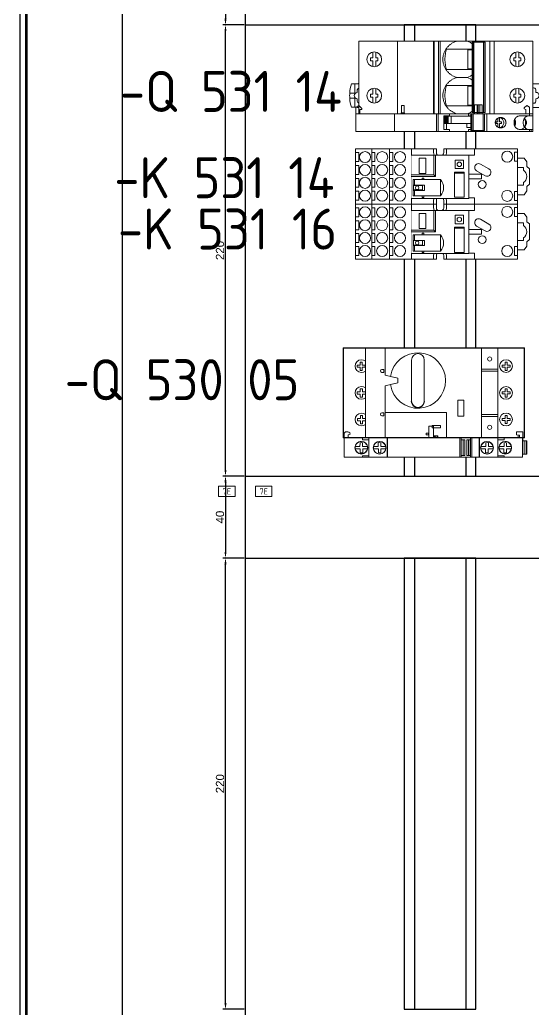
# Model space of a CAD drawing. Header units: millimetres. Extents: x 0 to 69574, y -5 to 41746.
# Drawn here: x 45240.5 to 45490.9, y 11179.4 to 11661.9 of the extents above; entities that cross this region are included whole.
import ezdxf
from ezdxf.enums import TextEntityAlignment as Align

# ---------------------------------------------------------------- set-up
doc = ezdxf.new("R2010")
doc.units = ezdxf.units.MM
doc.set_wipeout_variables(frame=1)
doc.layers.add('! NO PLOT !', color=7, linetype='Continuous', true_color=0xff75dd, plot=False)
for name, color, linetype, lineweight in [('000-PI-Oprema', 30, 'Continuous', 5), ('000-SI-Oprema', 30, 'Continuous', 5), ('SI-ORMAR-Oprema', 30, 'Continuous', 5)]:
    doc.layers.add(name, color=color, linetype=linetype, lineweight=lineweight)
for name, color, linetype in [('000-PI-ORMAR', 2, 'Continuous'), ('000-PI_TEXT', 7, 'Continuous'), ('002-PI-Kabelska kanalica', 150, 'Continuous'), ('004-PI-DIN Šina', 3, 'Continuous')]:
    doc.layers.add(name, color=color, linetype=linetype)
doc.layers.add('10-U1000R2V 4x120', color=220, linetype='Continuous', lineweight=20, true_color=0xff00bf)
doc.styles.add('PI0', font='isocpeur.ttf', dxfattribs={"width": 0.9})
doc.styles.get("Standard").update_dxf_attribs({"font": 'arial.ttf'})
doc.dimstyles.new('ISO-25', dxfattribs={"dimtxt": 4, "dimasz": 3, "dimexe": 1.25, "dimexo": 0.625, "dimtad": 1, "dimtxsty": 'Standard', "dimcen": 3, "dimadec": 0, "dimazin": 0, "dimtfac": 1, "dimtmove": 0, "dimatfit": 3, "dimfxl": 1, "dimarcsym": 0})

# ---------------------------------------------------------------- blocks, each defined once
blk = doc.blocks.new('8606.000_montažna')
at = {"layer": '000-PI-ORMAR'}
blk.add_line((50683.39, 38449.42), (50683.39, 36559.42), dxfattribs=at)
blk = doc.blocks.new('*U1086')
at = {"layer": '002-PI-Kabelska kanalica'}
for p, q in [((-20, -100), (-20, 470)), ((20, -100), (20, 470)), ((-20, -100), (20, -100))]:
    blk.add_line(p, q, dxfattribs=at)
blk = doc.blocks.new('*D1631')
at = {"layer": '! NO PLOT !', "color": 0, "lineweight": -2, "ltscale": 0.25, "transparency": 16777216}
for p, q in [((45349.86, 11699.4), (45339.57, 11699.4)), ((45340.82, 11696.4), (45340.82, 11662.4)), ((45349.86, 11659.4), (45339.57, 11659.4))]:
    blk.add_line(p, q, dxfattribs=at)
at = {"layer": '! NO PLOT !', "color": 0, "ltscale": 0.25, "transparency": 16777216}
for points in [[(45340.32, 11696.4), (45341.32, 11696.4), (45340.82, 11699.4)], [(45340.32, 11662.4), (45341.32, 11662.4), (45340.82, 11659.4)]]:
    blk.add_solid(points, dxfattribs=at)
at = {"layer": 'Defpoints', "color": 0, "ltscale": 0.25, "transparency": 16777216}
for p in [(45350.48, 11699.4), (45340.82, 11659.4), (45350.48, 11659.4)]:
    blk.add_point(p, dxfattribs=at)
at = {"layer": '! NO PLOT !', "color": 0, "ltscale": 0.25, "transparency": 16777216, "insert": (45338.15, 11679.4), "char_height": 4, "attachment_point": 5, "rotation": 90}
blk.add_mtext('40', dxfattribs=at)
blk = doc.blocks.new('*U581')
at = {"layer": '004-PI-DIN Šina'}
blk.add_lwpolyline([(220, -17.5), (220, 17.5), (0, 17.5), (0, -17.5)], close=True, dxfattribs=at)
for points in [[(0, 12.5), (220, 12.5)], [(0, -12.5), (220, -12.5)]]:
    blk.add_lwpolyline(points, dxfattribs=at)
blk = doc.blocks.new('*D1627')
at = {"layer": '! NO PLOT !', "color": 0, "lineweight": -2, "ltscale": 0.25, "transparency": 16777216}
for p, q in [((45349.86, 11659.4), (45339.57, 11659.4)), ((45340.82, 11442.4), (45340.82, 11656.4)), ((45349.86, 11439.4), (45339.57, 11439.4))]:
    blk.add_line(p, q, dxfattribs=at)
at = {"layer": '! NO PLOT !', "color": 0, "ltscale": 0.25, "transparency": 16777216}
for points in [[(45340.32, 11656.4), (45341.32, 11656.4), (45340.82, 11659.4)], [(45340.32, 11442.4), (45341.32, 11442.4), (45340.82, 11439.4)]]:
    blk.add_solid(points, dxfattribs=at)
at = {"layer": 'Defpoints', "color": 0, "ltscale": 0.25, "transparency": 16777216}
for p in [(45340.82, 11659.4), (45350.48, 11659.4), (45350.48, 11439.4)]:
    blk.add_point(p, dxfattribs=at)
at = {"layer": '! NO PLOT !', "color": 0, "ltscale": 0.25, "transparency": 16777216, "insert": (45338.15, 11549.4), "char_height": 4, "attachment_point": 5, "rotation": 90}
blk.add_mtext('220', dxfattribs=at)
blk = doc.blocks.new('*D1632')
at = {"layer": '! NO PLOT !', "color": 0, "lineweight": -2, "ltscale": 0.25, "transparency": 16777216}
for p, q in [((45349.86, 11439.4), (45339.57, 11439.4)), ((45340.82, 11436.4), (45340.82, 11402.4)), ((45349.86, 11399.4), (45339.57, 11399.4))]:
    blk.add_line(p, q, dxfattribs=at)
at = {"layer": '! NO PLOT !', "color": 0, "ltscale": 0.25, "transparency": 16777216}
for points in [[(45340.32, 11436.4), (45341.32, 11436.4), (45340.82, 11439.4)], [(45340.32, 11402.4), (45341.32, 11402.4), (45340.82, 11399.4)]]:
    blk.add_solid(points, dxfattribs=at)
at = {"layer": 'Defpoints', "color": 0, "ltscale": 0.25, "transparency": 16777216}
for p in [(45350.48, 11439.4), (45340.82, 11399.4), (45350.48, 11399.4)]:
    blk.add_point(p, dxfattribs=at)
at = {"layer": '! NO PLOT !', "color": 0, "ltscale": 0.25, "transparency": 16777216, "insert": (45338.15, 11419.4), "char_height": 4, "attachment_point": 5, "rotation": 90}
blk.add_mtext('40', dxfattribs=at)
blk = doc.blocks.new('*D1630')
at = {"layer": '! NO PLOT !', "color": 0, "lineweight": -2, "ltscale": 0.25, "transparency": 16777216}
for p, q in [((45349.86, 11399.4), (45339.57, 11399.4)), ((45340.82, 11182.4), (45340.82, 11396.4)), ((45349.86, 11179.4), (45339.57, 11179.4))]:
    blk.add_line(p, q, dxfattribs=at)
at = {"layer": '! NO PLOT !', "color": 0, "ltscale": 0.25, "transparency": 16777216}
for points in [[(45340.32, 11396.4), (45341.32, 11396.4), (45340.82, 11399.4)], [(45340.32, 11182.4), (45341.32, 11182.4), (45340.82, 11179.4)]]:
    blk.add_solid(points, dxfattribs=at)
at = {"layer": 'Defpoints', "color": 0, "ltscale": 0.25, "transparency": 16777216}
for p in [(45340.82, 11399.4), (45350.48, 11399.4), (45350.48, 11179.4)]:
    blk.add_point(p, dxfattribs=at)
at = {"layer": '! NO PLOT !', "color": 0, "ltscale": 0.25, "transparency": 16777216, "insert": (45338.15, 11289.4), "char_height": 4, "attachment_point": 5, "rotation": 90}
blk.add_mtext('220', dxfattribs=at)
blk = doc.blocks.new('*U1095')
at = {"layer": '002-PI-Kabelska kanalica'}
for p, q in [((-20, -100), (-20, 1510)), ((40, -100), (40, 1510))]:
    blk.add_line(p, q, dxfattribs=at)
blk = doc.blocks.new('RXM4AB2BD')
at = {"layer": '000-PI-Oprema'}
blk.add_line((46551.77, 45840.71), (46572.85, 45840.71), dxfattribs=at)
blk.add_wipeout([(46551.77, 45840.71), (46572.85, 45840.71), (46572.85, 45812.77), (46551.77, 45812.77)]).dxf.layer = '000-PI-Oprema'
for p, q in [((46551.77, 45840.71), (46551.77, 45812.77)), ((46553.04, 45826.5), (46553.04, 45839.79)), ((46560.91, 45839.79), (46553.04, 45839.79)), ((46555.7, 45839.19), (46553.04, 45839.19)), ((46555.7, 45839.7), (46555.7, 45834.36)), ((46558.24, 45839.7), (46555.7, 45839.7)), ((46555.87, 45835.38), (46555.87, 45839.7)), ((46558.08, 45835.38), (46558.08, 45839.7)), ((46558.24, 45834.36), (46558.24, 45839.7)), ((46560.91, 45839.19), (46558.24, 45839.19)), ((46560.91, 45826.5), (46560.91, 45839.79)), ((46562.46, 45840.71), (46562.46, 45829.05)), ((46563.2, 45840.71), (46563.2, 45829.79)), ((46572.85, 45812.77), (46572.85, 45840.71)), ((46552.27, 45835.48), (46552.27, 45834.62)), ((46553.04, 45835.48), (46552.27, 45835.48)), ((46552.27, 45834.62), (46553.04, 45834.62)), ((46555.7, 45834.36), (46558.24, 45834.36)), ((46555.87, 45835.38), (46558.08, 45835.38)), ((46561.67, 45835.48), (46560.91, 45835.48)), ((46560.91, 45834.62), (46561.67, 45834.62)), ((46561.67, 45834.62), (46561.67, 45835.48)), ((46563.96, 45836.89), (46563.96, 45833.71)), ((46571.32, 45836.89), (46563.96, 45836.89)), ((46563.96, 45833.71), (46571.32, 45833.71)), ((46571.32, 45833.71), (46571.32, 45836.89)), ((46562.46, 45829.05), (46563.2, 45829.79)), ((46562.46, 45829.05), (46572.85, 45829.05)), ((46563.2, 45829.79), (46572.85, 45829.79)), ((46553.04, 45826.49), (46560.9, 45826.49)), ((46552.32, 45819.63), (46552.32, 45815.06)), ((46564.64, 45819.63), (46552.32, 45819.63)), ((46564.14, 45819.63), (46564.14, 45815.06)), ((46564.64, 45815.06), (46564.64, 45819.63)), ((46570.46, 45819.4), (46566.35, 45819.4)), ((46566.35, 45819.4), (46566.35, 45815.29)), ((46570.46, 45815.29), (46570.46, 45819.4)), ((46552.32, 45815.06), (46564.64, 45815.06)), ((46566.35, 45815.29), (46570.46, 45815.29)), ((46551.77, 45812.77), (46572.85, 45812.77))]:
    blk.add_line(p, q, dxfattribs=at)
for centre, radius in [((46556.97, 45837.92), 0.889), ((46568.4, 45817.34), 1.08)]:
    blk.add_circle(centre, radius, dxfattribs=at)
blk.add_arc((46556.97, 45831.15), 6.1, 229.7718, 310.2282, dxfattribs=at)
blk = doc.blocks.new('SCHNEIDER Relay Base 4P')
blk.add_wipeout([(-1.78, 41.15), (25.15, 41.15), (25.15, -37.85), (20.57, -37.85), (20.57, -41.02), (18.76, -42.29), (16.55, -42.29), (15.49, -43.69), (7.87, -43.69), (6.82, -42.29), (4.61, -42.29), (2.79, -41.02), (2.79, -37.85), (-1.78, -37.85)]).dxf.layer = 'SI-ORMAR-Oprema'
at = {"layer": 'SI-ORMAR-Oprema'}
for p, q in [((-1.78, 1.78), (-1.78, 41.15)), ((25.15, 41.15), (-1.78, 41.15)), ((0.13, 41.15), (0.13, 39.62)), ((0.13, 39.62), (4.5, 39.62)), ((4.5, 39.62), (4.5, 41.15)), ((6.4, 41.15), (6.4, 39.62)), ((6.4, 39.62), (10.77, 39.62)), ((10.77, 39.62), (10.77, 41.15)), ((12.67, 41.15), (12.67, 39.62)), ((12.67, 39.62), (17.04, 39.62)), ((17.04, 39.62), (17.04, 41.15)), ((18.95, 41.15), (18.95, 39.62)), ((18.95, 39.62), (23.32, 39.62)), ((23.32, 39.62), (23.32, 41.15)), ((25.15, 1.78), (25.15, 41.15)), ((25.15, 33.3), (-1.78, 33.3)), ((0.13, 33.3), (0.13, 31.78)), ((0.13, 31.78), (4.5, 31.78)), ((4.5, 31.78), (4.5, 33.3)), ((6.4, 33.3), (6.4, 31.78)), ((6.4, 31.78), (10.77, 31.78)), ((10.77, 31.78), (10.77, 33.3)), ((12.67, 33.3), (12.67, 31.78)), ((12.67, 31.78), (17.04, 31.78)), ((17.04, 31.78), (17.04, 33.3)), ((18.95, 33.3), (18.95, 31.78)), ((18.95, 31.78), (23.32, 31.78)), ((23.32, 31.78), (23.32, 33.3)), ((25.15, 24.59), (-1.78, 24.59)), ((0.13, 24.59), (0.13, 23.06)), ((4.5, 23.06), (4.5, 24.59)), ((6.4, 24.59), (6.4, 23.06)), ((10.77, 23.06), (10.77, 24.59)), ((12.67, 24.59), (12.67, 23.06)), ((17.04, 23.06), (17.04, 24.59)), ((18.95, 24.59), (18.95, 23.06)), ((23.32, 23.06), (23.32, 24.59)), ((0.13, 23.06), (4.5, 23.06)), ((6.4, 23.06), (10.77, 23.06)), ((12.67, 23.06), (17.04, 23.06)), ((18.95, 23.06), (23.32, 23.06)), ((25.15, 13.94), (-1.78, 13.94)), ((1.27, 2.91), (1.27, 13.94)), ((22.1, 13.94), (22.1, 2.91)), ((3.24, 7.87), (3.24, 6.86)), ((6.79, 7.87), (3.24, 7.87)), ((3.24, 6.86), (6.79, 6.86)), ((6.79, 6.86), (6.79, 7.87)), ((7.68, 7.87), (7.68, 6.86)), ((11.24, 7.87), (7.68, 7.87)), ((7.68, 6.86), (11.24, 6.86)), ((11.24, 6.86), (11.24, 7.87)), ((12.13, 7.87), (12.13, 6.86)), ((15.68, 7.87), (12.13, 7.87)), ((12.13, 6.86), (15.68, 6.86)), ((15.68, 6.86), (15.68, 7.87)), ((16.57, 7.87), (16.57, 6.86)), ((20.13, 7.87), (16.57, 7.87)), ((16.57, 6.86), (20.13, 6.86)), ((20.13, 6.86), (20.13, 7.87)), ((0, 3.18), (-1.78, 3.18)), ((-1.78, 1.78), (0, 1.78)), ((3.24, 4.19), (3.24, 3.18)), ((6.79, 4.19), (3.24, 4.19)), ((3.24, 3.18), (6.79, 3.18)), ((6.79, 3.18), (6.79, 4.19)), ((7.68, 4.19), (7.68, 3.18)), ((11.24, 4.19), (7.68, 4.19)), ((7.68, 3.18), (11.24, 3.18)), ((11.24, 3.18), (11.24, 4.19)), ((12.13, 4.19), (12.13, 3.18)), ((15.68, 4.19), (12.13, 4.19)), ((12.13, 3.18), (15.68, 3.18)), ((15.68, 3.18), (15.68, 4.19)), ((16.57, 4.19), (16.57, 3.18)), ((20.13, 4.19), (16.57, 4.19)), ((16.57, 3.18), (20.13, 3.18)), ((20.13, 3.18), (20.13, 4.19)), ((25.15, 3.18), (23.37, 3.18)), ((25.15, 1.78), (23.37, 1.78)), ((-1.78, -37.85), (-1.78, -1.78)), ((0, -1.78), (-1.78, -1.78)), ((-1.78, -3.17), (0, -3.17)), ((1.27, -16.79), (1.27, -2.91)), ((3.24, -2.03), (3.24, -3.05)), ((6.79, -2.03), (3.24, -2.03)), ((3.24, -3.05), (6.79, -3.05)), ((6.79, -3.05), (6.79, -2.03)), ((7.68, -2.03), (7.68, -3.05)), ((11.24, -2.03), (7.68, -2.03)), ((7.68, -3.05), (11.24, -3.05)), ((11.24, -3.05), (11.24, -2.03)), ((15.68, -2.03), (12.13, -2.03)), ((12.13, -2.03), (12.13, -3.05)), ((12.13, -3.05), (15.68, -3.05)), ((15.68, -3.05), (15.68, -2.03)), ((20.13, -2.03), (16.57, -2.03)), ((16.57, -2.03), (16.57, -3.05)), ((16.57, -3.05), (20.13, -3.05)), ((20.13, -3.05), (20.13, -2.03)), ((22.1, -2.91), (22.1, -16.79)), ((23.37, -1.78), (25.15, -1.78)), ((23.37, -3.17), (25.15, -3.17)), ((25.15, -37.85), (25.15, -1.78)), ((3.24, -8.64), (3.24, -9.65)), ((6.79, -8.64), (3.24, -8.64)), ((6.79, -9.65), (6.79, -8.64)), ((20.13, -8.64), (16.57, -8.64)), ((16.57, -8.64), (16.57, -9.65)), ((20.13, -9.65), (20.13, -8.64)), ((3.24, -9.65), (6.79, -9.65)), ((10.54, -11.97), (10.54, -20.24)), ((12.83, -20.24), (12.83, -11.97)), ((16.57, -9.65), (20.13, -9.65)), ((-1.78, -16.79), (1.27, -16.79)), ((12.07, -21.96), (14.43, -17.87)), ((22.1, -16.79), (25.15, -16.79)), ((10.54, -20.24), (12.83, -20.24)), ((17.73, -19.77), (15.37, -23.86)), ((-1.78, -37.85), (25.15, -37.85)), ((4.42, -36.32), (0.05, -36.32)), ((0.05, -36.32), (0.05, -37.85)), ((2.79, -37.85), (2.79, -41.02)), ((4.42, -37.85), (4.42, -36.32)), ((7.37, -40.64), (7.37, -37.85)), ((16, -37.85), (16, -40.64)), ((23.52, -36.32), (19.15, -36.32)), ((19.15, -36.32), (19.15, -37.85)), ((20.57, -41.02), (20.57, -37.85)), ((23.52, -37.85), (23.52, -36.32)), ((2.79, -41.02), (4.61, -42.29)), ((4.61, -42.29), (6.82, -42.29)), ((6.82, -42.29), (7.87, -43.69)), ((8.68, -40.64), (7.37, -40.64)), ((16, -40.64), (14.69, -40.64)), ((15.49, -43.69), (16.55, -42.29)), ((16.55, -42.29), (18.76, -42.29)), ((18.76, -42.29), (20.57, -41.02)), ((7.87, -43.69), (15.49, -43.69))]:
    blk.add_line(p, q, dxfattribs=at)
for centre, radius in [((2.31, 36.58), 2.69), ((8.59, 36.58), 2.69), ((14.86, 36.58), 2.69), ((21.13, 36.58), 2.69), ((2.31, 28.22), 2.69), ((8.59, 28.22), 2.69), ((14.86, 28.22), 2.69), ((21.13, 28.22), 2.69), ((2.31, 19.51), 2.69), ((8.59, 19.51), 2.69), ((14.86, 19.51), 2.69), ((21.13, 19.51), 2.69), ((11.68, -9.92), 2.35), ((7.8, -20.57), 1.91), ((2.24, -32.77), 2.69), ((21.34, -32.77), 2.69)]:
    blk.add_circle(centre, radius, dxfattribs=at)
for centre, radius, start, end in [((0, 0), 3.17, 270, 90), ((0, 0), 1.78, 270, 90), ((23.37, 0), 3.17, 90, 270), ((23.37, 0), 1.78, 90, 270), ((16.08, -18.82), 1.91, 330, 150), ((13.72, -22.91), 1.91, 150, 330), ((11.68, -38.73), 3.56, 212.3924, 327.6076)]:
    blk.add_arc(centre, radius, start, end, dxfattribs=at)
at = {"layer": '000-PI-Oprema'}
blk.add_blockref('RXM4AB2BD', (-46550.77, -45826.77), dxfattribs=at)
blk = doc.blocks.new('A9F74206')
at = {"layer": '000-PI-Oprema'}
for centre, radius, start, end in [((43774.23, 37206.69), 19.35, 93.7668, 107.1978), ((43774.23, 37206.69), 19.35, 86.3591, 93.7668), ((43774.23, 37206.69), 19.35, 72.9337, 86.3591), ((43774.21, 37154.14), 22, 254.849, 285.151)]:
    blk.add_arc(centre, radius, start, end, dxfattribs=at)
at = {"ltscale": 0.25}
blk.add_wipeout([(43765.36, 37221.54), (43800.76, 37221.54), (43800.76, 37136.74), (43765.36, 37136.74)], dxfattribs=at).dxf.layer = '000-PI-Oprema'
at = {"layer": '000-PI-Oprema'}
for p, q in [((43768.51, 37223.54), (43768.51, 37225.18)), ((43772.96, 37226), (43772.96, 37223.54)), ((43775.46, 37223.54), (43775.46, 37226)), ((43779.91, 37225.19), (43779.91, 37223.54)), ((43765.36, 37136.74), (43765.36, 37221.54)), ((43800.76, 37221.54), (43765.36, 37221.54)), ((43768.51, 37222.11), (43768.51, 37223.54)), ((43772.96, 37223.54), (43768.51, 37223.54)), ((43772.66, 37222.31), (43771.46, 37222.31)), ((43779.91, 37223.54), (43775.46, 37223.54)), ((43776.96, 37222.31), (43775.76, 37222.31)), ((43779.91, 37223.54), (43779.91, 37222.11)), ((43800.76, 37136.74), (43800.76, 37221.54)), ((43773.51, 37214.81), (43773.51, 37215.81)), ((43773.51, 37215.81), (43774.91, 37215.81)), ((43774.91, 37215.81), (43774.91, 37214.81)), ((43791.21, 37214.81), (43791.21, 37215.81)), ((43791.21, 37215.81), (43792.61, 37215.81)), ((43792.61, 37215.81), (43792.61, 37214.81)), ((43773.51, 37214.81), (43770.69, 37214.81)), ((43773.51, 37213.31), (43770.69, 37213.31)), ((43773.51, 37212.31), (43773.51, 37213.31)), ((43774.91, 37212.31), (43773.51, 37212.31)), ((43774.91, 37214.81), (43777.73, 37214.81)), ((43774.91, 37213.31), (43774.91, 37212.31)), ((43774.91, 37213.31), (43777.73, 37213.31)), ((43791.21, 37214.81), (43788.39, 37214.81)), ((43791.21, 37213.31), (43788.39, 37213.31)), ((43791.21, 37212.31), (43791.21, 37213.31)), ((43792.61, 37212.31), (43791.21, 37212.31)), ((43792.61, 37214.81), (43795.43, 37214.81)), ((43792.61, 37213.31), (43792.61, 37212.31)), ((43792.61, 37213.31), (43795.43, 37213.31)), ((43800.76, 37202.64), (43765.36, 37202.64)), ((43800.76, 37185.14), (43765.36, 37185.14)), ((43765.36, 37184.74), (43800.76, 37184.74)), ((43765.36, 37182.64), (43800.76, 37182.64)), ((43800.76, 37181.84), (43765.36, 37181.84)), ((43769.21, 37166.23), (43769.21, 37178.78)), ((43779.21, 37166.23), (43779.21, 37178.78)), ((43786.91, 37166.23), (43786.91, 37178.78)), ((43796.91, 37166.23), (43796.91, 37178.78)), ((43783.06, 37168.72), (43783.06, 37173.72)), ((43769.56, 37166.23), (43769.56, 37168.44)), ((43769.56, 37168.44), (43778.86, 37168.44)), ((43778.86, 37168.44), (43778.86, 37166.23)), ((43787.26, 37168.44), (43796.56, 37168.44)), ((43787.26, 37166.23), (43787.26, 37168.44)), ((43796.56, 37168.44), (43796.56, 37166.23)), ((43765.91, 37159.95), (43765.91, 37166.23)), ((43765.91, 37166.23), (43800.21, 37166.23)), ((43800.21, 37165.96), (43765.91, 37165.96)), ((43800.21, 37165.39), (43765.91, 37165.39)), ((43800.21, 37166.23), (43800.21, 37159.95)), ((43765.36, 37157.64), (43800.76, 37157.64)), ((43800.21, 37160.79), (43765.91, 37160.79)), ((43765.91, 37160.16), (43800.21, 37160.16)), ((43765.91, 37159.95), (43800.21, 37159.95)), ((43800.76, 37155.63), (43765.36, 37155.63)), ((43773.51, 37144.99), (43770.69, 37144.99)), ((43773.51, 37143.49), (43770.69, 37143.49)), ((43773.51, 37145.99), (43774.91, 37145.99)), ((43773.51, 37144.99), (43773.51, 37145.99)), ((43773.51, 37142.49), (43773.51, 37143.49)), ((43774.91, 37145.99), (43774.91, 37144.99)), ((43774.91, 37144.99), (43777.73, 37144.99)), ((43774.91, 37143.49), (43777.73, 37143.49)), ((43774.91, 37143.49), (43774.91, 37142.49)), ((43791.21, 37144.99), (43788.39, 37144.99)), ((43791.21, 37143.49), (43788.39, 37143.49)), ((43791.21, 37145.99), (43792.61, 37145.99)), ((43791.21, 37144.99), (43791.21, 37145.99)), ((43791.21, 37142.49), (43791.21, 37143.49)), ((43792.61, 37145.99), (43792.61, 37144.99)), ((43792.61, 37144.99), (43795.43, 37144.99)), ((43792.61, 37143.49), (43795.43, 37143.49)), ((43792.61, 37143.49), (43792.61, 37142.49)), ((43774.91, 37142.49), (43773.51, 37142.49)), ((43792.61, 37142.49), (43791.21, 37142.49)), ((43765.36, 37136.74), (43800.76, 37136.74)), ((43768.46, 37136.74), (43768.46, 37132.91)), ((43772.61, 37135.24), (43771.46, 37135.24)), ((43776.96, 37135.24), (43775.81, 37135.24)), ((43779.96, 37132.91), (43779.96, 37136.74))]:
    blk.add_line(p, q, dxfattribs=at)
for points in [[(43766.62, 37166.23), (43765.95, 37167.15), (43765.36, 37168.72)], [(43783.06, 37168.72), (43782.43, 37167.05), (43781.81, 37166.23)], [(43784.31, 37166.23), (43783.68, 37167.09), (43783.06, 37168.72)], [(43800.76, 37168.72), (43800.12, 37167.04), (43799.51, 37166.23)]]:
    blk.add_lwpolyline(points, dxfattribs=at)
for centre in [(43774.21, 37214.06), (43791.91, 37214.06), (43774.21, 37144.24), (43791.91, 37144.24)]:
    blk.add_circle(centre, 3.6, dxfattribs=at)
for centre, radius, start, end in [((43767.51, 37222.33), 0.997, 308.5163, 347.0319), ((43767.51, 37222.33), 0.997, 347.0631, 359.9849), ((43771.46, 37221.31), 1, 90.0557, 166.524), ((43776.96, 37221.31), 1, 13.4739, 89.9443), ((43780.91, 37222.33), 0.998, 180.0152, 192.8736), ((43780.91, 37222.33), 0.997, 192.9049, 231.4838), ((43771.46, 37136.24), 1, 149.9964, 270), ((43774.21, 37135.24), 1.6, 180, 0), ((43776.96, 37136.24), 1, 270, 30.0038)]:
    blk.add_arc(centre, radius, start, end, dxfattribs=at)
blk.add_ellipse((43774.21, 37222.31), major_axis=(0, 1.55), ratio=0.997493, start_param=-1.570796, end_param=1.570796, dxfattribs=at)
for points, knots in [([(43768.51, 37222.11), (43768.51, 37222.01), (43768.48, 37221.8), (43768.39, 37221.62), (43768.33, 37221.53)], [0, 0, 0, 0, 0.500039, 1, 1, 1, 1]), ([(43780.09, 37221.53), (43780.03, 37221.62), (43779.94, 37221.8), (43779.91, 37222.01), (43779.91, 37222.11)], [0, 0, 0, 0, 0.499961, 1, 1, 1, 1]), ([(43765.36, 37173.72), (43765.48, 37174.14), (43765.77, 37174.96), (43766.37, 37176.13), (43767.12, 37177.2), (43767.72, 37177.84), (43768.04, 37178.14)], [0, 0, 0, 0, 0.249803, 0.499808, 0.749905, 1, 1, 1, 1]), ([(43774.21, 37180.56), (43773.65, 37180.56), (43772.52, 37180.45), (43770.88, 37179.98), (43769.36, 37179.21), (43768.46, 37178.52), (43768.04, 37178.14)], [0, 0, 0, 0, 0.249983, 0.499973, 0.749982, 1, 1, 1, 1]), ([(43774.21, 37179.55), (43773.35, 37179.55), (43771.66, 37179.42), (43770, 37179.04), (43769.21, 37178.78)], [0, 0, 0, 0, 0.509146, 1, 1, 1, 1]), ([(43774.21, 37180.56), (43774.71, 37180.56), (43775.47, 37180.5), (43776.45, 37180.29), (43777.41, 37180), (43778.56, 37179.49), (43779.82, 37178.67), (43780.93, 37177.65), (43781.86, 37176.46), (43782.59, 37175.14), (43782.93, 37174.2), (43783.06, 37173.72)], [0, 0, 0, 0, 0.125046, 0.187644, 0.250209, 0.375224, 0.500253, 0.625262, 0.750232, 0.875163, 1, 1, 1, 1]), ([(43779.21, 37178.78), (43778.42, 37179.04), (43776.77, 37179.42), (43775.07, 37179.55), (43774.21, 37179.55)], [0, 0, 0, 0, 0.490854, 1, 1, 1, 1]), ([(43783.06, 37173.72), (43783.19, 37174.2), (43783.54, 37175.14), (43784.26, 37176.46), (43785.2, 37177.65), (43786.31, 37178.67), (43787.57, 37179.49), (43788.95, 37180.1), (43790.41, 37180.47), (43791.41, 37180.56), (43791.91, 37180.56)], [0, 0, 0, 0, 0.124861, 0.249813, 0.374793, 0.499813, 0.624849, 0.749888, 0.874952, 1, 1, 1, 1]), ([(43791.91, 37179.55), (43791.05, 37179.55), (43789.36, 37179.42), (43787.7, 37179.04), (43786.91, 37178.78)], [0, 0, 0, 0, 0.509146, 1, 1, 1, 1]), ([(43791.91, 37180.56), (43792.41, 37180.56), (43793.17, 37180.5), (43794.15, 37180.29), (43795.11, 37180), (43796.26, 37179.49), (43797.52, 37178.67), (43798.63, 37177.65), (43799.56, 37176.46), (43800.29, 37175.14), (43800.63, 37174.2), (43800.76, 37173.72)], [0, 0, 0, 0, 0.125046, 0.187644, 0.250209, 0.375224, 0.500253, 0.625262, 0.750232, 0.875163, 1, 1, 1, 1]), ([(43796.91, 37178.78), (43796.12, 37179.04), (43794.47, 37179.42), (43792.77, 37179.55), (43791.91, 37179.55)], [0, 0, 0, 0, 0.490854, 1, 1, 1, 1])]:
    blk.add_open_spline(points, degree=3, knots=knots, dxfattribs=at)
blk = doc.blocks.new('A9A26914')
at = {"layer": '000-PI-Oprema'}
for p, q in [((43593.37, 37140.45), (43591.87, 37138.95)), ((43592.56, 37141.85), (43593.37, 37140.45)), ((43593.32, 37118.23), (43593.32, 37119.58)), ((43593.67, 37080.21), (43593.67, 37084.29)), ((43591.81, 37059.7), (43592.18, 37059.7)), ((43592.18, 37059.7), (43593.37, 37058.51)), ((43593.37, 37058.51), (43592.53, 37057.05))]:
    blk.add_line(p, q, dxfattribs=at)
at = {"ltscale": 0.25}
blk.add_wipeout([(43580.62, 37055.55), (43589.32, 37055.55), (43589.32, 37141.85), (43580.62, 37141.85)], dxfattribs=at).dxf.layer = '000-PI-Oprema'
at = {"layer": '000-PI-Oprema'}
for p, q in [((43580.62, 37055.55), (43580.62, 37141.85)), ((43580.62, 37141.85), (43592.56, 37141.85)), ((43589.32, 37085.77), (43589.32, 37141.85)), ((43591.37, 37139.95), (43589.32, 37139.95)), ((43591.46, 37138.95), (43591.37, 37139.95)), ((43591.87, 37138.95), (43591.46, 37138.95)), ((43580.62, 37122.95), (43589.32, 37122.95)), ((43589.32, 37119.67), (43589.72, 37119.67)), ((43589.72, 37119.66), (43589.32, 37119.66)), ((43589.72, 37119.51), (43589.32, 37119.51)), ((43589.72, 37118.05), (43589.72, 37119.67)), ((43593.32, 37119.58), (43589.72, 37119.58)), ((43589.72, 37119.58), (43593.32, 37119.58)), ((43589.72, 37119.52), (43593.32, 37119.52)), ((43589.32, 37118.05), (43589.72, 37118.05)), ((43589.72, 37118.23), (43593.32, 37118.23)), ((43589.32, 37102.44), (43580.62, 37102.44)), ((43580.62, 37101.65), (43589.32, 37101.65)), ((43581.62, 37096.19), (43580.62, 37096.19)), ((43581.62, 37096.19), (43581.62, 37098.96)), ((43588.32, 37098.96), (43581.62, 37098.96)), ((43581.62, 37097.69), (43584.62, 37097.69)), ((43584.62, 37085.77), (43584.62, 37098.76)), ((43584.62, 37098.76), (43588.12, 37098.76)), ((43588.12, 37098.72), (43584.62, 37098.72)), ((43584.62, 37098.61), (43588.12, 37098.61)), ((43588.12, 37098.28), (43584.62, 37098.28)), ((43584.62, 37098.05), (43588.12, 37098.05)), ((43588.12, 37097.72), (43584.62, 37097.72)), ((43584.62, 37097.49), (43588.12, 37097.49)), ((43588.12, 37097.16), (43584.62, 37097.16)), ((43584.62, 37097.03), (43588.12, 37097.03)), ((43588.12, 37096.72), (43584.62, 37096.72)), ((43584.62, 37095.33), (43588.12, 37095.33)), ((43588.12, 37085.77), (43588.12, 37098.76)), ((43588.12, 37097.69), (43588.32, 37097.69)), ((43588.32, 37098.96), (43588.32, 37096.19)), ((43589.32, 37096.19), (43588.32, 37096.19)), ((43581.12, 37085.77), (43589.37, 37085.77)), ((43581.12, 37085.77), (43581.12, 37079.02)), ((43589.37, 37085.28), (43581.12, 37085.28)), ((43581.62, 37085.77), (43581.62, 37086.84)), ((43584.62, 37087.65), (43582.62, 37087.65)), ((43582.62, 37087.65), (43582.62, 37085.77)), ((43588.32, 37086.84), (43588.32, 37085.77)), ((43589.37, 37079.02), (43589.37, 37085.77)), ((43581.12, 37084.64), (43589.37, 37084.64)), ((43593.67, 37084.29), (43589.37, 37084.29)), ((43589.37, 37084), (43593.67, 37084)), ((43593.67, 37082.64), (43589.37, 37082.64)), ((43593.67, 37082.21), (43589.37, 37082.21)), ((43589.37, 37081.31), (43593.67, 37081.31)), ((43593.67, 37080.21), (43589.37, 37080.21)), ((43589.32, 37077.95), (43580.62, 37077.95)), ((43589.37, 37079.75), (43581.12, 37079.75)), ((43589.37, 37079.1), (43581.12, 37079.1)), ((43581.12, 37079.02), (43589.37, 37079.02)), ((43589.32, 37055.55), (43589.32, 37079.02)), ((43584.57, 37071.74), (43582.48, 37071.74)), ((43584.57, 37071.77), (43582.49, 37071.77)), ((43582.76, 37072.5), (43584.57, 37072.5)), ((43584.57, 37073.42), (43585.37, 37073.42)), ((43584.57, 37072.5), (43584.57, 37073.42)), ((43584.57, 37070.83), (43584.57, 37071.77)), ((43585.37, 37070.85), (43584.57, 37070.85)), ((43585.37, 37070.83), (43584.57, 37070.83)), ((43585.37, 37073.42), (43585.37, 37072.5)), ((43585.37, 37072.5), (43587.18, 37072.5)), ((43587.46, 37071.77), (43585.37, 37071.77)), ((43585.37, 37071.77), (43585.37, 37070.83)), ((43587.46, 37071.74), (43585.37, 37071.74)), ((43581.62, 37055.55), (43581.62, 37061.64)), ((43581.62, 37061.05), (43582.57, 37059.55)), ((43585.32, 37064.67), (43584.62, 37064.67)), ((43588.32, 37061.64), (43588.32, 37055.55)), ((43581.62, 37057.05), (43580.62, 37057.05)), ((43580.62, 37056.35), (43581.62, 37056.35)), ((43582.57, 37059.05), (43581.62, 37059.05)), ((43582.57, 37059.55), (43582.57, 37059.05)), ((43585.37, 37060.17), (43584.57, 37060.17)), ((43585.32, 37060.18), (43584.62, 37060.18)), ((43592.53, 37057.05), (43588.32, 37057.05)), ((43589.32, 37058.95), (43591.37, 37058.95)), ((43591.37, 37058.95), (43591.81, 37059.7)), ((43580.62, 37055.55), (43589.32, 37055.55))]:
    blk.add_line(p, q, dxfattribs=at)
for centre, radius, start, end in [((43584.83, 37072.14), 2.41, 191.0149, 198.7633), ((43584.83, 37072.14), 2.41, 198.7596, 203.3378), ((43585.11, 37072.14), 2.41, 336.663, 341.241), ((43585.12, 37072.14), 2.4, 341.2373, 348.9979), ((43584.97, 37066.95), 2.61, 245.6606, 256.7055), ((43584.97, 37066.97), 2.63, 256.711, 261.1084), ((43584.97, 37066.98), 2.64, 261.103, 269.9851), ((43584.97, 37066.98), 2.64, 270.0149, 278.8976), ((43584.97, 37066.97), 2.63, 278.8922, 283.2899), ((43584.98, 37066.95), 2.61, 283.2884, 294.3539), ((43584.56, 37057.2), 2.96, 130.1561, 132.1545)]:
    blk.add_arc(centre, radius, start, end, dxfattribs=at)
for points in [[(43581.62, 37086.84), (43581.29, 37086.84), (43580.96, 37086.84), (43580.62, 37086.84)], [(43589.32, 37086.84), (43588.99, 37086.84), (43588.66, 37086.84), (43588.32, 37086.84)]]:
    blk.add_open_spline(points, degree=3, dxfattribs=at)
for points, knots in [([(43582.42, 37071.19), (43582.42, 37071.36), (43582.45, 37071.7), (43582.6, 37072.19), (43582.83, 37072.64), (43583.15, 37073.05), (43583.53, 37073.38), (43583.98, 37073.63), (43584.46, 37073.78), (43584.8, 37073.82), (43584.97, 37073.82)], [0, 0, 0, 0, 0.124919, 0.249956, 0.374927, 0.499943, 0.624963, 0.749961, 0.875027, 1, 1, 1, 1]), ([(43584.97, 37068.59), (43584.8, 37068.59), (43584.47, 37068.62), (43583.98, 37068.77), (43583.53, 37069.02), (43583.15, 37069.35), (43582.83, 37069.75), (43582.6, 37070.2), (43582.45, 37070.69), (43582.42, 37071.03), (43582.42, 37071.19)], [0, 0, 0, 0, 0.125015, 0.250108, 0.375103, 0.5001, 0.625084, 0.750024, 0.875056, 1, 1, 1, 1]), ([(43584.97, 37069.67), (43584.72, 37069.67), (43584.22, 37069.74), (43583.54, 37070.05), (43582.98, 37070.54), (43582.72, 37070.96), (43582.62, 37071.19)], [0, 0, 0, 0, 0.252806, 0.5042, 0.753336, 1, 1, 1, 1]), ([(43584.97, 37073.82), (43585.14, 37073.82), (43585.48, 37073.78), (43585.97, 37073.63), (43586.41, 37073.38), (43586.8, 37073.05), (43587.11, 37072.64), (43587.35, 37072.19), (43587.49, 37071.7), (43587.52, 37071.36), (43587.52, 37071.19)], [0, 0, 0, 0, 0.124979, 0.250049, 0.375041, 0.500054, 0.625065, 0.750031, 0.875075, 1, 1, 1, 1]), ([(43587.52, 37071.19), (43587.52, 37071.03), (43587.49, 37070.69), (43587.35, 37070.2), (43587.11, 37069.75), (43586.8, 37069.35), (43586.41, 37069.02), (43585.97, 37068.77), (43585.48, 37068.62), (43585.14, 37068.59), (43584.97, 37068.59)], [0, 0, 0, 0, 0.12494, 0.249969, 0.374913, 0.499901, 0.624903, 0.749901, 0.87499, 1, 1, 1, 1]), ([(43587.33, 37071.19), (43587.23, 37070.96), (43586.97, 37070.54), (43586.4, 37070.05), (43585.72, 37069.74), (43585.22, 37069.67), (43584.97, 37069.67)], [0, 0, 0, 0, 0.246664, 0.4958, 0.747194, 1, 1, 1, 1]), ([(43584.62, 37064.67), (43584.43, 37064.67), (43584.03, 37064.63), (43583.46, 37064.45), (43582.94, 37064.17), (43582.48, 37063.79), (43582.11, 37063.32), (43581.83, 37062.8), (43581.66, 37062.23), (43581.62, 37061.83), (43581.62, 37061.64)], [0, 0, 0, 0, 0.12527, 0.250537, 0.375716, 0.500798, 0.625765, 0.75061, 0.875372, 1, 1, 1, 1]), ([(43583.42, 37064.41), (43583.64, 37064.24), (43584.14, 37063.99), (43584.7, 37063.9), (43584.97, 37063.9)], [0, 0, 0, 0, 0.49829, 1, 1, 1, 1]), ([(43584.97, 37063.9), (43585.25, 37063.9), (43585.8, 37063.99), (43586.3, 37064.24), (43586.53, 37064.41)], [0, 0, 0, 0, 0.50171, 1, 1, 1, 1]), ([(43588.32, 37061.64), (43588.32, 37061.83), (43588.28, 37062.23), (43588.11, 37062.8), (43587.84, 37063.32), (43587.46, 37063.78), (43587.01, 37064.17), (43586.48, 37064.45), (43585.92, 37064.63), (43585.52, 37064.67), (43585.32, 37064.67)], [0, 0, 0, 0, 0.124613, 0.249358, 0.374199, 0.499167, 0.62425, 0.749435, 0.874718, 1, 1, 1, 1]), ([(43582.25, 37059.06), (43582.15, 37058.93), (43581.97, 37058.66), (43581.77, 37058.23), (43581.65, 37057.76), (43581.62, 37057.44), (43581.62, 37057.29)], [0, 0, 0, 0, 0.251445, 0.501677, 0.751234, 1, 1, 1, 1]), ([(43584.62, 37060.18), (43584.44, 37060.18), (43584.08, 37060.15), (43583.56, 37060.01), (43583.08, 37059.79), (43582.78, 37059.58), (43582.65, 37059.47)], [0, 0, 0, 0, 0.251122, 0.501975, 0.751634, 1, 1, 1, 1]), ([(43582.87, 37059.64), (43582.99, 37059.47), (43583.26, 37059.17), (43583.78, 37058.83), (43584.36, 37058.62), (43584.77, 37058.57), (43584.97, 37058.57)], [0, 0, 0, 0, 0.247399, 0.496815, 0.747955, 1, 1, 1, 1]), ([(43584.97, 37059.01), (43584.8, 37059.01), (43584.45, 37059.04), (43583.95, 37059.2), (43583.5, 37059.44), (43583.23, 37059.67), (43583.11, 37059.79)], [0, 0, 0, 0, 0.251537, 0.502418, 0.752062, 1, 1, 1, 1]), ([(43586.83, 37059.79), (43586.71, 37059.67), (43586.45, 37059.44), (43585.99, 37059.2), (43585.49, 37059.04), (43585.15, 37059.01), (43584.97, 37059.01)], [0, 0, 0, 0, 0.247939, 0.497584, 0.748464, 1, 1, 1, 1]), ([(43584.97, 37058.57), (43585.18, 37058.57), (43585.59, 37058.62), (43586.17, 37058.83), (43586.68, 37059.17), (43586.96, 37059.47), (43587.07, 37059.64)], [0, 0, 0, 0, 0.252045, 0.503185, 0.752601, 1, 1, 1, 1]), ([(43588.32, 37057.29), (43588.32, 37057.48), (43588.28, 37057.86), (43588.11, 37058.4), (43587.83, 37058.91), (43587.46, 37059.35), (43587, 37059.71), (43586.48, 37059.98), (43585.91, 37060.15), (43585.52, 37060.18), (43585.32, 37060.18)], [0, 0, 0, 0, 0.12283, 0.246082, 0.369858, 0.494448, 0.619883, 0.746065, 0.872922, 1, 1, 1, 1])]:
    blk.add_open_spline(points, degree=3, knots=knots, dxfattribs=at)
blk = doc.blocks.new('GV2P04')
at = {"ltscale": 0.25}
blk.add_wipeout([(44692.17, 32178.55), (44736.17, 32178.55), (44736.17, 32090.05), (44692.17, 32090.05)], dxfattribs=at).dxf.layer = '000-PI-Oprema'
at = {"layer": '000-PI-Oprema'}
for p, q in [((44692.17, 32090.05), (44692.17, 32178.55)), ((44692.17, 32178.55), (44736.17, 32178.55)), ((44692.37, 32178.35), (44692.37, 32090.25)), ((44692.37, 32178.35), (44735.97, 32178.35)), ((44694.5, 32178.55), (44694.5, 32178.35)), ((44707.26, 32178.35), (44707.26, 32178.55)), ((44708.08, 32178.55), (44708.08, 32178.35)), ((44720.09, 32178.55), (44720.09, 32178.35)), ((44721.12, 32178.55), (44721.12, 32178.35)), ((44733.89, 32178.55), (44733.89, 32178.35)), ((44735.97, 32178.35), (44735.97, 32090.25)), ((44736.17, 32178.55), (44736.17, 32090.05)), ((44699.08, 32170.02), (44699.08, 32169.02)), ((44700.58, 32170.02), (44699.08, 32170.02)), ((44699.08, 32169.02), (44700.58, 32169.02)), ((44700.58, 32171.52), (44700.58, 32170.02)), ((44701.58, 32171.52), (44700.58, 32171.52)), ((44700.58, 32169.02), (44700.58, 32167.6)), ((44701.58, 32170.02), (44701.58, 32171.52)), ((44703.08, 32170.02), (44701.58, 32170.02)), ((44701.58, 32167.6), (44701.58, 32169.02)), ((44701.58, 32169.02), (44703.08, 32169.02)), ((44703.08, 32169.02), (44703.08, 32170.02)), ((44712.09, 32170.13), (44712.09, 32169.13)), ((44713.59, 32170.13), (44712.09, 32170.13)), ((44712.09, 32169.13), (44713.59, 32169.13)), ((44713.59, 32171.63), (44713.59, 32170.13)), ((44714.59, 32171.63), (44713.59, 32171.63)), ((44713.59, 32169.13), (44713.59, 32167.63)), ((44714.59, 32170.13), (44714.59, 32171.63)), ((44716.09, 32170.13), (44714.59, 32170.13)), ((44714.59, 32167.63), (44714.59, 32169.13)), ((44714.59, 32169.13), (44716.09, 32169.13)), ((44716.09, 32169.13), (44716.09, 32170.13)), ((44725.14, 32170.21), (44725.14, 32169.21)), ((44726.64, 32170.21), (44725.14, 32170.21)), ((44725.14, 32169.21), (44726.64, 32169.21)), ((44726.64, 32171.71), (44726.64, 32170.21)), ((44727.64, 32171.71), (44726.64, 32171.71)), ((44726.64, 32169.21), (44726.64, 32167.71)), ((44727.64, 32170.21), (44727.64, 32171.71)), ((44729.14, 32170.21), (44727.64, 32170.21)), ((44727.64, 32167.71), (44727.64, 32169.21)), ((44727.64, 32169.21), (44729.14, 32169.21)), ((44729.14, 32169.21), (44729.14, 32170.21)), ((44735.97, 32167.6), (44692.37, 32167.6)), ((44713.59, 32167.63), (44714.59, 32167.63)), ((44726.64, 32167.71), (44727.64, 32167.71)), ((44702.97, 32159.61), (44702.97, 32158.61)), ((44704.47, 32158.61), (44704.47, 32159.61)), ((44724.12, 32159.61), (44724.12, 32158.61)), ((44725.62, 32158.61), (44725.62, 32159.61)), ((44717.57, 32158.05), (44692.37, 32158.05)), ((44692.44, 32158), (44692.44, 32128.05)), ((44692.44, 32158), (44704.62, 32158)), ((44702.97, 32158.61), (44704.47, 32158.61)), ((44704.62, 32128.05), (44704.62, 32158)), ((44717.57, 32158.05), (44719.1, 32151.82)), ((44718.17, 32155.4), (44719.02, 32151.77)), ((44721.29, 32151.81), (44722.76, 32158.05)), ((44721.33, 32151.77), (44722.17, 32155.4)), ((44735.97, 32158.05), (44722.76, 32158.05)), ((44724.12, 32158.61), (44725.62, 32158.61)), ((44719.02, 32151.77), (44721.33, 32151.77)), ((44719.1, 32151.82), (44721.29, 32151.81)), ((44710.17, 32145.15), (44710.17, 32145.25)), ((44730.17, 32145.15), (44710.17, 32145.15)), ((44697.17, 32135.05), (44697.17, 32131.05)), ((44697.17, 32135.05), (44698.17, 32135.05)), ((44698.17, 32131.05), (44698.17, 32135.05)), ((44710.17, 32138.95), (44710.17, 32138.85)), ((44710.17, 32138.95), (44730.17, 32138.95)), ((44698.17, 32131.05), (44697.17, 32131.05)), ((44692.44, 32128.05), (44704.62, 32128.05)), ((44702.77, 32122.52), (44702.77, 32119.62)), ((44710.6, 32122.52), (44702.77, 32122.52)), ((44710.6, 32119.62), (44710.6, 32122.52)), ((44702.77, 32119.62), (44710.6, 32119.62)), ((44735.97, 32111.05), (44692.37, 32111.05)), ((44702.67, 32111.05), (44702.67, 32103.05)), ((44703.67, 32111.05), (44703.67, 32103.05)), ((44724.67, 32111.05), (44724.67, 32103.05)), ((44725.67, 32111.05), (44725.67, 32103.05)), ((44692.37, 32103.05), (44735.97, 32103.05)), ((44701.69, 32101), (44700.69, 32101)), ((44700.69, 32101), (44700.69, 32099.5)), ((44701.69, 32099.5), (44701.69, 32101)), ((44714.63, 32101.02), (44713.63, 32101.02)), ((44713.63, 32101.02), (44713.63, 32099.52)), ((44714.63, 32099.52), (44714.63, 32101.02)), ((44727.63, 32101.02), (44726.63, 32101.02)), ((44726.63, 32101.02), (44726.63, 32099.52)), ((44727.63, 32099.52), (44727.63, 32101.02)), ((44700.69, 32099.5), (44699.19, 32099.5)), ((44699.19, 32099.5), (44699.19, 32098.5)), ((44699.19, 32098.5), (44700.69, 32098.5)), ((44700.69, 32098.5), (44700.69, 32097)), ((44700.69, 32097), (44701.69, 32097)), ((44703.19, 32099.5), (44701.69, 32099.5)), ((44701.69, 32098.5), (44703.19, 32098.5)), ((44701.69, 32097), (44701.69, 32098.5)), ((44703.19, 32098.5), (44703.19, 32099.5)), ((44713.63, 32099.52), (44712.13, 32099.52)), ((44712.13, 32099.52), (44712.13, 32098.52)), ((44712.13, 32098.52), (44713.63, 32098.52)), ((44713.63, 32098.52), (44713.63, 32097.02)), ((44713.63, 32097.02), (44714.63, 32097.02)), ((44716.13, 32099.52), (44714.63, 32099.52)), ((44714.63, 32098.52), (44716.13, 32098.52)), ((44714.63, 32097.02), (44714.63, 32098.52)), ((44716.13, 32098.52), (44716.13, 32099.52)), ((44726.63, 32099.52), (44725.13, 32099.52)), ((44725.13, 32099.52), (44725.13, 32098.52)), ((44725.13, 32098.52), (44726.63, 32098.52)), ((44726.63, 32098.52), (44726.63, 32097.02)), ((44726.63, 32097.02), (44727.63, 32097.02)), ((44729.13, 32099.52), (44727.63, 32099.52)), ((44727.63, 32098.52), (44729.13, 32098.52)), ((44727.63, 32097.02), (44727.63, 32098.52)), ((44729.13, 32098.52), (44729.13, 32099.52)), ((44692.17, 32090.05), (44736.17, 32090.05)), ((44692.37, 32090.25), (44735.97, 32090.25)), ((44694.5, 32090.05), (44694.5, 32090.25)), ((44707.26, 32090.05), (44707.26, 32090.25)), ((44708.08, 32090.25), (44708.08, 32090.05)), ((44720.09, 32090.05), (44720.09, 32090.25)), ((44721.12, 32090.05), (44721.12, 32090.25)), ((44733.89, 32090.05), (44733.89, 32090.25))]:
    blk.add_line(p, q, dxfattribs=at)
for centre, radius in [((44697.33, 32107.04), 1), ((44730.68, 32107.04), 1), ((44701.16, 32099.07), 3.11), ((44714.14, 32099.07), 3.11), ((44727.2, 32099.07), 3.11)]:
    blk.add_circle(centre, radius, dxfattribs=at)
for centre, radius, start, end in [((44701.16, 32169.59), 3.11, 320.2533, 219.7467), ((44714.14, 32169.59), 3.11, 320.2533, 219.7467), ((44727.2, 32169.59), 3.11, 320.2533, 219.7467), ((44703.72, 32159.61), 0.75, 0, 180), ((44724.87, 32159.61), 0.75, 0, 180), ((44720.17, 32142.05), 13.5, 98.5196, 81.4804), ((44710.17, 32142.05), 3.2, 90, 270), ((44710.17, 32142.05), 3.1, 90, 270), ((44730.17, 32142.05), 3.1, 270, 90)]:
    blk.add_arc(centre, radius, start, end, dxfattribs=at)
blk = doc.blocks.new('GVAN20')
at = {"layer": '000-PI-Oprema'}
for p, q in [((44860.17, 32137.22), (44860.17, 32139.62)), ((44857.32, 32096.82), (44857.32, 32093.73))]:
    blk.add_line(p, q, dxfattribs=at)
blk.add_arc((44855.02, 32179.62), 2.4, 319.3215, 13.248, dxfattribs=at)
at = {"ltscale": 0.25}
blk.add_wipeout([(44845.02, 32180.87), (44854.42, 32180.87), (44854.42, 32093.87), (44845.02, 32093.87)], dxfattribs=at).dxf.layer = '000-PI-Oprema'
at = {"layer": '000-PI-Oprema'}
for p, q in [((44845.02, 32093.87), (44845.02, 32180.87)), ((44845.02, 32180.87), (44854.42, 32180.87)), ((44854.42, 32093.87), (44854.42, 32180.87)), ((44854.42, 32180.86), (44856.67, 32180.85)), ((44855.88, 32178.93), (44854.42, 32178.94)), ((44856.27, 32177.85), (44855.88, 32178.93)), ((44856.84, 32178.05), (44856.27, 32177.85)), ((44856.67, 32180.85), (44857.35, 32180.17)), ((44849.08, 32173.05), (44849.08, 32175.44)), ((44850.18, 32175.44), (44850.18, 32173.15)), ((44852.02, 32173.12), (44850.18, 32173.15)), ((44845.72, 32171.97), (44845.02, 32171.97)), ((44854.42, 32168.77), (44845.02, 32168.77)), ((44845.72, 32168.77), (44845.72, 32171.97)), ((44849.08, 32173.05), (44847.19, 32173.03)), ((44847.22, 32171.81), (44849.08, 32171.79)), ((44847.54, 32170.17), (44847.66, 32170.17)), ((44849.08, 32169.49), (44849.08, 32171.79)), ((44850.18, 32171.88), (44852.04, 32171.9)), ((44850.18, 32171.88), (44850.18, 32169.49)), ((44851.58, 32170.17), (44851.69, 32170.17)), ((44853.52, 32171.97), (44853.52, 32168.77)), ((44854.42, 32171.97), (44853.52, 32171.97)), ((44849.06, 32164.15), (44847.19, 32164.13)), ((44849.06, 32164.15), (44849.06, 32166.54)), ((44850.16, 32166.54), (44850.16, 32164.25)), ((44852.02, 32164.22), (44850.16, 32164.25)), ((44854.42, 32159.87), (44845.02, 32159.87)), ((44854.42, 32159.77), (44845.02, 32159.77)), ((44847.22, 32162.91), (44849.06, 32162.89)), ((44849.06, 32160.59), (44849.06, 32162.89)), ((44850.16, 32162.98), (44852.04, 32163)), ((44850.16, 32162.98), (44850.16, 32160.59)), ((44854.42, 32139.62), (44860.17, 32139.62)), ((44855.97, 32139.77), (44855.97, 32140.87)), ((44855.97, 32140.87), (44856.77, 32140.87)), ((44855.97, 32139.77), (44856.77, 32139.77)), ((44856.77, 32139.77), (44856.77, 32140.87)), ((44860.17, 32137.22), (44854.42, 32137.22)), ((44854.42, 32136.37), (44854.91, 32136.37)), ((44855.52, 32135.56), (44854.42, 32135.56)), ((44854.42, 32135.53), (44855.52, 32135.53)), ((44855.52, 32135.35), (44854.42, 32135.35)), ((44854.42, 32135.17), (44855.52, 32135.17)), ((44854.91, 32137.22), (44854.91, 32136.37)), ((44855.52, 32136.47), (44854.91, 32136.47)), ((44855.52, 32136.47), (44855.52, 32137.22)), ((44855.52, 32135.57), (44855.52, 32136.47)), ((44855.52, 32135.17), (44855.52, 32135.56)), ((44854.42, 32124.44), (44845.02, 32124.44)), ((44854.42, 32123.81), (44845.02, 32123.81)), ((44845.92, 32123.72), (44853.52, 32123.72)), ((44845.92, 32123.72), (44845.92, 32121.95)), ((44853.52, 32122.79), (44845.92, 32122.77)), ((44853.52, 32121.95), (44845.92, 32121.95)), ((44853.52, 32121.08), (44845.92, 32121.08)), ((44845.92, 32121.08), (44845.92, 32119.32)), ((44845.92, 32120.26), (44853.52, 32120.24)), ((44853.52, 32121.95), (44853.52, 32123.72)), ((44853.52, 32119.32), (44853.52, 32121.08)), ((44854.42, 32119.21), (44845.02, 32119.21)), ((44854.42, 32118.61), (44845.02, 32118.61)), ((44853.52, 32119.32), (44845.92, 32119.32)), ((44854.42, 32114.96), (44845.02, 32114.96)), ((44854.42, 32114.87), (44845.02, 32114.87)), ((44847.19, 32110.61), (44849.06, 32110.59)), ((44849.06, 32111.86), (44847.22, 32111.83)), ((44849.06, 32114.15), (44849.06, 32111.86)), ((44849.06, 32110.59), (44849.06, 32108.2)), ((44850.16, 32111.76), (44850.16, 32114.15)), ((44852.04, 32111.74), (44850.16, 32111.76)), ((44850.16, 32110.5), (44852.02, 32110.52)), ((44850.16, 32108.2), (44850.16, 32110.5)), ((44854.42, 32105.97), (44845.02, 32105.97)), ((44845.72, 32102.77), (44845.72, 32105.97)), ((44853.52, 32105.97), (44853.52, 32102.77)), ((44845.72, 32102.77), (44845.02, 32102.77)), ((44847.19, 32101.71), (44849.08, 32101.69)), ((44849.08, 32102.96), (44847.22, 32102.93)), ((44847.66, 32104.58), (44847.54, 32104.58)), ((44849.08, 32105.25), (44849.08, 32102.96)), ((44849.08, 32101.69), (44849.08, 32099.3)), ((44850.18, 32102.86), (44850.18, 32105.25)), ((44852.04, 32102.84), (44850.18, 32102.86)), ((44850.18, 32101.6), (44852.02, 32101.62)), ((44850.18, 32099.3), (44850.18, 32101.6)), ((44851.69, 32104.58), (44851.58, 32104.58)), ((44854.42, 32102.77), (44853.52, 32102.77)), ((44855.78, 32095.96), (44854.42, 32095.96)), ((44855.72, 32095.25), (44855.85, 32096.82)), ((44855.85, 32096.82), (44857.32, 32096.82)), ((44854.42, 32093.87), (44845.02, 32093.87)), ((44846.42, 32091.82), (44846.42, 32093.87)), ((44846.42, 32093.73), (44857.32, 32093.73)), ((44853.02, 32092.76), (44846.42, 32092.76)), ((44846.42, 32091.85), (44853.02, 32091.85)), ((44853.02, 32091.82), (44846.42, 32091.82)), ((44847.72, 32093.73), (44847.72, 32093.87)), ((44853.02, 32091.82), (44853.02, 32093.73)), ((44855.72, 32095.25), (44854.42, 32095.25))]:
    blk.add_line(p, q, dxfattribs=at)
for centre in [(44849.62, 32172.47), (44849.62, 32163.57), (44849.62, 32111.18), (44849.62, 32102.28)]:
    blk.add_circle(centre, 3.1, dxfattribs=at)
for centre, radius, start, end in [((44849.63, 32102.27), 3.03, 90.0548, 100.7324), ((44849.63, 32102.3), 3, 85.3917, 89.9786), ((44849.63, 32102.3), 3, 83.1098, 85.4152), ((44849.62, 32102.22), 3.08, 79.7277, 83.0846), ((44849.64, 32102.33), 3.08, 259.278, 262.7832), ((44849.63, 32102.26), 3.01, 262.8143, 266.3986), ((44849.63, 32102.24), 2.99, 266.3779, 269.9866), ((44849.63, 32102.23), 2.98, 270.0158, 273.4809), ((44849.63, 32102.3), 3.05, 273.4923, 280.2726)]:
    blk.add_arc(centre, radius, start, end, dxfattribs=at)
for centre, major_axis, ratio, start_param, end_param in [((44849.64, 32172.47), (0, 3.02), 0.999934, 0.186752, 2.95484), ((44849.63, 32172.47), (0, 3.02), 0.999934, 6.104265, 6.469938), ((44849.64, 32172.47), (0, 3.02), 0.999934, -1.078223, -0.178921), ((44849.64, 32172.47), (0, 3.02), 0.999934, 3.320513, 5.144863), ((44849.62, 32172.47), (0, 2.49), 0.999934, -1.798958, -1.304256), ((44849.62, 32172.47), (0, 2.49), 0.999934, 1.342635, 1.837337), ((44849.6, 32172.47), (0, 3.02), 0.999934, 2.443225, 2.744548), ((44849.63, 32172.47), (0, 3.02), 0.999934, 2.95484, 3.320513), ((44849.6, 32163.57), (0, 3.02), 0.999967, 7.41899, 8.280206), ((44849.6, 32163.57), (0, 3.02), 0.999967, 0.180013, 1.081033), ((44849.62, 32163.57), (0, 2.49), 0.999967, 1.342581, 1.837283), ((44849.6, 32163.57), (0, 3.02), 0.999967, 6.097527, 6.463199), ((44849.6, 32163.57), (0, 3.02), 0.999967, 3.327144, 6.097527), ((44849.62, 32163.57), (0, 3.02), 0.999967, 4.009489, 5.818138), ((44849.62, 32163.57), (0, 2.49), 0.999967, -1.799012, -1.304309), ((44849.6, 32163.57), (0, 3.02), 0.999967, -4.207258, -3.321713), ((44849.6, 32163.57), (0, 3.02), 0.999967, 2.961472, 3.327144), ((44849.6, 32111.18), (0, 3.02), 0.999967, 1.144592, 2.00581), ((44849.6, 32111.18), (0, 3.02), 0.999967, 0.18012, 1.065684), ((44849.62, 32111.18), (0, 2.49), 0.999967, 1.304309, 1.799011), ((44849.6, 32111.18), (0, 3.02), 0.999967, 6.097634, 6.463306), ((44849.6, 32111.18), (0, 3.02), 0.999967, 3.327251, 6.097634), ((44849.62, 32111.18), (0, 3.02), 0.999967, 3.60664, 5.415325), ((44849.62, 32111.18), (0, 2.49), 0.999967, -1.837284, -1.342581), ((44849.6, 32111.18), (0, 3.02), 0.999967, -4.222607, -3.321606), ((44849.6, 32111.18), (0, 3.02), 0.999967, 2.961579, 3.327251), ((44849.64, 32102.28), (0, 3.02), 0.999934, 0.186752, 2.95484), ((44849.62, 32102.28), (0, 2.49), 0.999934, 1.304255, 1.798958), ((44849.6, 32102.28), (0, 3.02), 0.999934, 6.68023, 6.981553), ((44849.64, 32102.28), (0, 3.02), 0.999934, 4.279937, 6.104265), ((44849.64, 32102.28), (0, 3.02), 0.999934, -2.962672, -2.063351), ((44849.62, 32102.28), (0, 2.49), 0.999934, -1.837337, -1.342635)]:
    blk.add_ellipse(centre, major_axis=major_axis, ratio=ratio, start_param=start_param, end_param=end_param, dxfattribs=at)
blk = doc.blocks.new('A$C740305FF')
at = {"layer": '000-PI-Oprema'}
for points in [[(47, -1005), (55, -1005), (55, -1010), (47, -1010)], [(65, -1005), (73, -1005), (73, -1010), (65, -1010)]]:
    blk.add_lwpolyline(points, close=True, dxfattribs=at)
at = {"layer": '000-PI_TEXT', "linetype": 'Continuous', "char_height": 3, "width": 8, "attachment_point": 5, "style": 'PI0'}
for insert in [(51, -1007.5), (69, -1007.5)]:
    blk.add_mtext('7E', dxfattribs=dict(at, insert=insert))

msp = doc.modelspace()

# ---------------------------------------------------------------- linework, layer by layer
at = {"layer": '! NO PLOT !', "ltscale": 0.25}
for p, q in [((45350.483, 11659.404), (45350.483, 11439.404)), ((45350.483, 11399.404), (45350.483, 11179.404))]:
    msp.add_line(p, q, dxfattribs=at)
at = {"layer": '000-PI-ORMAR'}
for p, q in [((45243.995, 12761.404), (45243.995, 10776.904)), ((45240.483, 12740.904), (45240.483, 10789.904)), ((45243.201, 12740.904), (45243.201, 10789.904)), ((45243.983, 10789.904), (45243.983, 12740.766))]:
    msp.add_line(p, q, dxfattribs=at)

# ---------------------------------------------------------------- block references
for name, p, rotation in [('*U1095', (45330.483, 12339.404), 180), ('*U1086', (45450.483, 11679.404), 270), ('*U581', (45445.483, 11659.404), 270), ('*U1086', (45450.483, 11419.404), 270), ('*U581', (45445.483, 11399.404), 270)]:
    msp.add_blockref(name, p, dxfattribs=dict(rotation=rotation))
at = {"layer": '000-PI-Oprema'}
msp.add_blockref('8606.000_montažna', (-5392.912, -25740.014), dxfattribs=at)
at = {"layer": '10-U1000R2V 4x120', "ltscale": 0.25}
msp.add_blockref('A$C740305FF', (45290.483, 12439.404), dxfattribs=at)

# ---------------------------------------------------------------- texts
at = {"layer": '000-PI_TEXT', "style": 'PI0', "width": 0.9}
for s, p in [('-Q 531 14', (45343.462, 11627.001)), ('-K 531 14', (45340.297, 11584.91)), ('-K 531 16', (45341.801, 11559.891)), ('-Q 530 05', (45319.625, 11486.407))]:
    msp.add_text(s, height=20, dxfattribs=at).set_placement(p, align=Align.MIDDLE)

# ---------------------------------------------------------------- dimensions: what is measured, and where the dimension line sits
at = {"layer": '! NO PLOT !', "ltscale": 0.25}
for base, p1, p2, picture, middle in [((45340.82, 11659.404), (45350.483, 11699.404), (45350.483, 11659.404), '*D1631', (45338.153, 11679.404)), ((45340.82, 11659.404), (45350.483, 11439.404), (45350.483, 11659.404), '*D1627', (45338.153, 11549.404)), ((45340.82, 11399.404), (45350.483, 11439.404), (45350.483, 11399.404), '*D1632', (45338.153, 11419.404)), ((45340.82, 11399.404), (45350.483, 11179.404), (45350.483, 11399.404), '*D1630', (45338.153, 11289.404))]:
    dim = msp.add_linear_dim(base=base, p1=p1, p2=p2, angle=90, dimstyle='ISO-25', dxfattribs=at)
    dim.commit()
    dim.dimension.update_dxf_attribs({"geometry": picture, "text_midpoint": middle})

# ---------------------------------------------------------------- next in the draw order: block references
at = {"layer": '000-PI-Oprema'}
for name, p, rotation in [('A9F74206', (82627.417, -32149.295), 89.99999999999999), ('GV2P04', (77576.709, -33234.183), 90)]:
    msp.add_blockref(name, p, dxfattribs=dict(at, rotation=rotation))
at = {"layer": '000-SI-Oprema', "rotation": 89.99999999999999}
msp.add_blockref('SCHNEIDER Relay Base 4P', (45445.457, 11546.881), dxfattribs=at)

# ---------------------------------------------------------------- next in the draw order: block references
at = {"layer": '000-PI-Oprema'}
for name, p, rotation in [('A9A26914', (82546.231, -31973.256), 89.99999999999999), ('GVAN20', (77579.548, -33396.425), 90)]:
    msp.add_blockref(name, p, dxfattribs=dict(at, rotation=rotation))
at = {"layer": '000-SI-Oprema', "rotation": 89.99999999999999}
msp.add_blockref('SCHNEIDER Relay Base 4P', (45445.457, 11573.805), dxfattribs=at)

doc.saveas('drawing.dxf')
